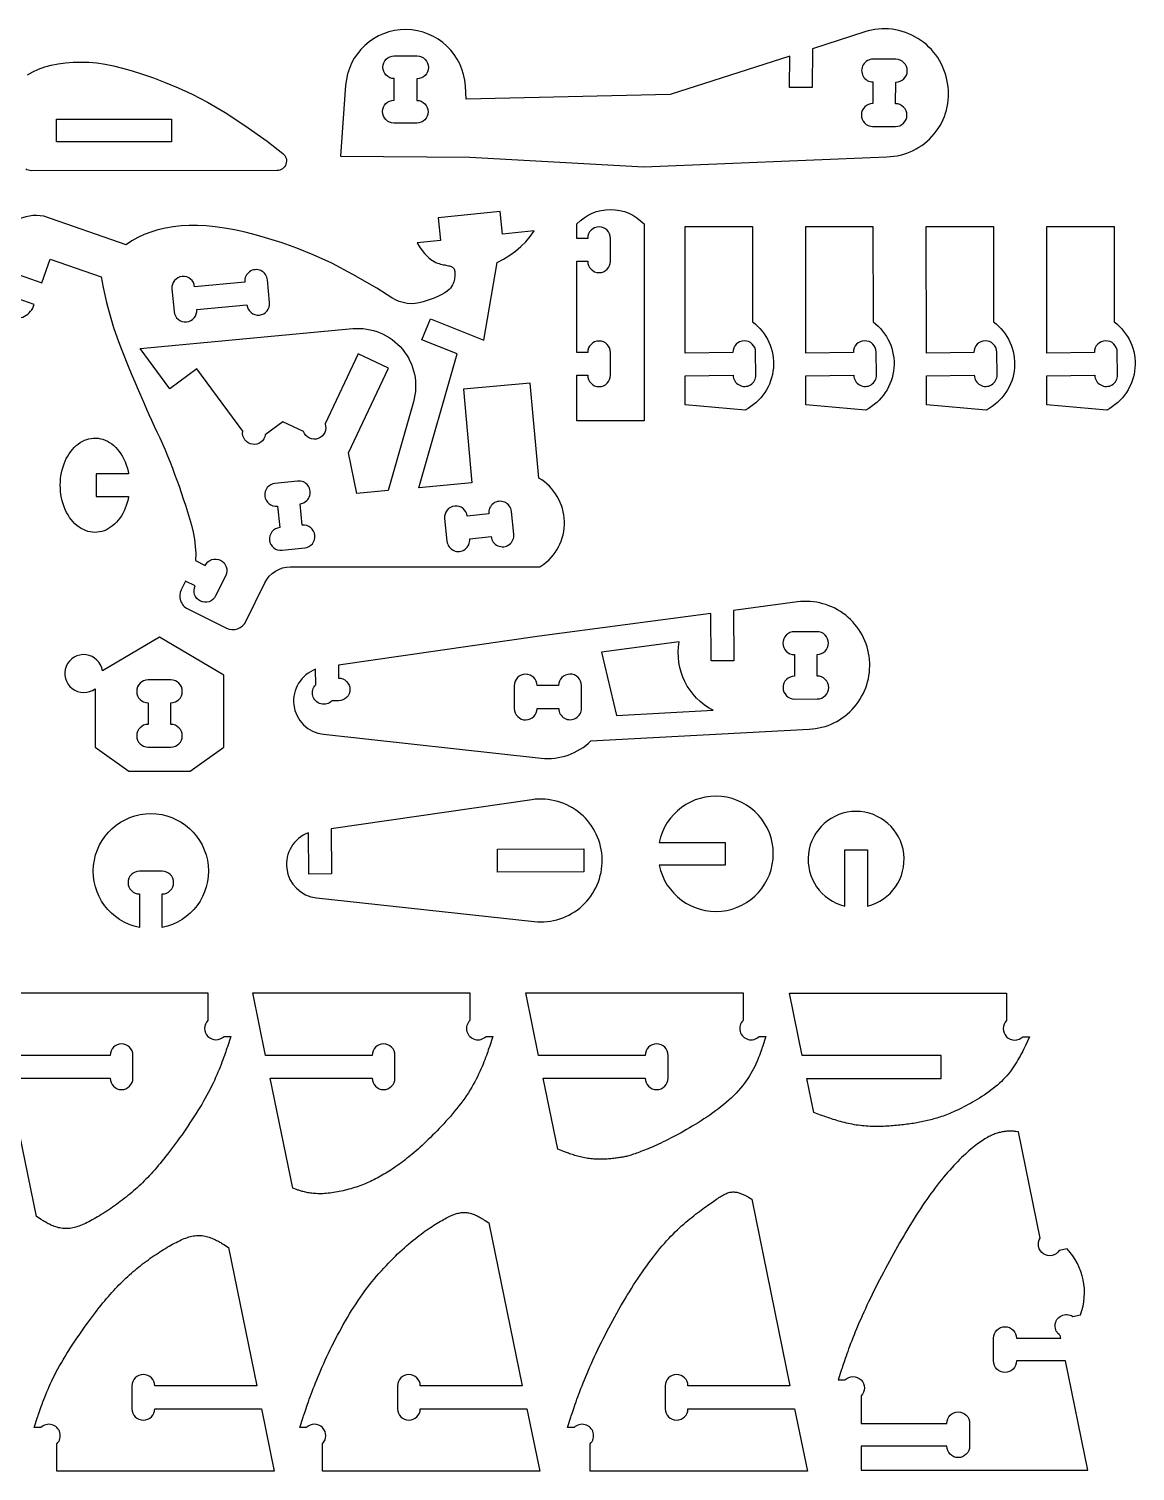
# Model space of a CAD drawing. Extents: x 824.8 to 835.8, y 6.9 to 14.4.
# Drawn here: x 832.724 to 835.752, y 6.933 to 10.879 of the extents above; entities that cross this region are included whole.
import ezdxf

# ---------------------------------------------------------------- set-up
doc = ezdxf.new("R2010")
doc.units = 0
doc.layers.add('EXTERNAL_CUT', color=1, linetype='CONTINUOUS')
doc.layers.add('INTERNAL_CUT', color=5, linetype='CONTINUOUS')

msp = doc.modelspace()

# ---------------------------------------------------------------- linework, layer by layer
at = {"layer": 'EXTERNAL_CUT', "flags": 128}
for points in [[(835.0728, 10.5288, 0.462339), (835.2386, 10.7296, 0.462339), (835.0118, 10.8701), (834.8693, 10.8242), (834.8685, 10.718), (834.8061, 10.7184), (834.8067, 10.8041), (834.4793, 10.6988), (833.9211, 10.6859), (833.919, 10.7219, 0.937775), (833.5913, 10.7242), (833.5774, 10.5298), (833.931, 10.5274), (834.407, 10.5007), (835.0728, 10.5288)], [(832.7203, 10.7527), (832.7348, 10.7609), (832.7506, 10.7681), (832.7676, 10.7742), (832.7857, 10.7792), (832.8048, 10.7831), (832.8246, 10.7858), (832.8452, 10.7874), (832.8664, 10.7878), (832.888, 10.7871), (832.91, 10.7851), (832.9327, 10.7819), (832.9562, 10.7774), (832.9809, 10.7714), (833.0072, 10.7639), (833.0352, 10.7548), (833.0652, 10.7441), (833.0976, 10.7316), (833.1325, 10.7171), (833.1708, 10.6995), (833.2133, 10.6775), (833.2611, 10.6496), (833.3152, 10.6145), (833.3764, 10.5708), (833.4191, 10.5377, -0.714484), (833.403, 10.4907), (832.7309, 10.4903, -0.155709), (832.7156, 10.4951)], [(832.6975, 10.2053), (832.7595, 10.1837), (832.7823, 10.2488), (832.9218, 10.2001), (832.9275, 10.1711), (832.9369, 10.13), (832.9465, 10.0936), (832.9562, 10.0616), (832.9657, 10.0332), (832.975, 10.0081), (832.9839, 9.9856), (832.9923, 9.9652), (833, 9.9465), (833.0072, 9.9291), (833.014, 9.9128), (833.0205, 9.8973), (833.0269, 9.8824), (833.0332, 9.8678), (833.0395, 9.8532), (833.0461, 9.8384), (833.053, 9.8233), (833.0602, 9.8077), (833.0675, 9.7918), (833.0749, 9.7757), (833.0823, 9.7593), (833.0897, 9.7429), (833.0969, 9.7264), (833.1039, 9.7099), (833.1106, 9.6934), (833.117, 9.677), (833.1232, 9.6606), (833.1293, 9.644), (833.1352, 9.6273), (833.141, 9.6103), (833.1468, 9.593), (833.1526, 9.5754), (833.1584, 9.5574), (833.164, 9.539), (833.1692, 9.5203), (833.1737, 9.5013), (833.1773, 9.4821), (833.1798, 9.4627), (833.1809, 9.4432), (833.1804, 9.4237), (833.2069, 9.4106, -0.414214), (833.2487, 9.4249, -0.414214), (833.2629, 9.3831), (833.2354, 9.3271, -0.414214), (833.1936, 9.3129, -0.414214), (833.1794, 9.3546), (833.1528, 9.3677), (833.1412, 9.3441, 0.414214), (833.1592, 9.2914), (833.2653, 9.2392, 0.414214), (833.3181, 9.2572), (833.3699, 9.3626, -0.286049), (833.4407, 9.4066), (834.1187, 9.4062, 0.145967), (834.1259, 9.4083, 0.55612), (834.1202, 9.6493), (834.0966, 9.9091), (833.9134, 9.8924), (833.9367, 9.6364), (833.7915, 9.6231), (833.8962, 9.9891), (833.8002, 10.0275), (833.8233, 10.0855), (833.9691, 10.0272), (834.0059, 10.2391), (834.0235, 10.2486), (834.0407, 10.2592), (834.0565, 10.2706), (834.071, 10.2828), (834.0843, 10.296), (834.0962, 10.3104), (834.1069, 10.326), (834.0204, 10.3172), (834.014, 10.3792), (833.8441, 10.3618), (833.8505, 10.2998), (833.7872, 10.2933), (833.7938, 10.2824), (833.8008, 10.2722), (833.8072, 10.2639), (833.8132, 10.2572), (833.8188, 10.2519), (833.8241, 10.2478), (833.8292, 10.2445), (833.8339, 10.2419), (833.8385, 10.2397), (833.8429, 10.2379), (833.8471, 10.2364), (833.8512, 10.2351), (833.8551, 10.2341), (833.8588, 10.2332), (833.8624, 10.2325), (833.8659, 10.2318), (833.8693, 10.2312), (833.8724, 10.2305), (833.8754, 10.2298), (833.8782, 10.229), (833.8808, 10.2281), (833.8831, 10.2269), (833.885, 10.2255), (833.8867, 10.2239), (833.888, 10.2219), (833.889, 10.2196), (833.8896, 10.2171), (833.8901, 10.2143), (833.8903, 10.2113), (833.8903, 10.2081), (833.8902, 10.2047), (833.8899, 10.2012), (833.8896, 10.1976), (833.8891, 10.1938), (833.8883, 10.1899), (833.8873, 10.186), (833.8858, 10.182), (833.8839, 10.1779), (833.8814, 10.1737), (833.8782, 10.1695), (833.8743, 10.1653), (833.8693, 10.161), (833.8629, 10.1565), (833.8546, 10.1517), (833.844, 10.1467), (833.8309, 10.1412), (833.8148, 10.1354), (833.8033, 10.1316, -0.224413), (833.7178, 10.1424), (833.6765, 10.1687), (833.611, 10.2068), (833.5534, 10.2371), (833.5026, 10.2607), (833.4576, 10.2789), (833.4174, 10.2931), (833.3809, 10.3044), (833.3472, 10.3139), (833.3159, 10.3219), (833.2868, 10.3285), (833.2595, 10.3336), (833.2337, 10.3373), (833.2093, 10.3397), (833.1858, 10.3409), (833.163, 10.3408), (833.1407, 10.3395), (833.1189, 10.337), (833.0978, 10.3334), (833.0774, 10.3286), (833.058, 10.3227), (833.0395, 10.3158), (833.0222, 10.3077), (833.0062, 10.2985), (832.9915, 10.2883), (832.9904, 10.2874), (832.7649, 10.3661, 0.333944), (832.636, 10.2999)], [(834.2241, 9.8061), (834.2241, 9.9309), (834.2537, 9.9309, 1), (834.3161, 9.9309), (834.3161, 9.9933, 1), (834.2537, 9.9933), (834.2241, 9.9933), (834.2241, 10.2429), (834.2537, 10.2429, 1), (834.3161, 10.2429), (834.3161, 10.3053, 1), (834.2537, 10.3053), (834.2241, 10.3053), (834.2241, 10.3448, -0.428571), (834.4081, 10.3448), (834.4081, 9.8061), (834.2241, 9.8061)], [(834.5208, 9.8496), (834.5208, 9.9289), (834.6519, 9.9309, 1), (834.7143, 9.9319), (834.7134, 9.9943, 1), (834.651, 9.9933), (834.5208, 9.9913), (834.5206, 10.3377), (834.7045, 10.3378), (834.7047, 10.0769, -0.55612), (834.6848, 9.8357), (834.5208, 9.8496)], [(834.8508, 9.8496), (834.8507, 9.9289), (834.9819, 9.9309, 1), (835.0443, 9.9319), (835.0433, 9.9943, 1), (834.9809, 9.9933), (834.8507, 9.9913), (834.8505, 10.3377), (835.0345, 10.3378), (835.0346, 10.0769, -0.55612), (835.0148, 9.8357), (834.8508, 9.8496)], [(835.1807, 9.8496), (835.1807, 9.9289), (835.3118, 9.9309, 1), (835.3742, 9.9319), (835.3732, 9.9943, 1), (835.3108, 9.9933), (835.1806, 9.9913), (835.1805, 10.3377), (835.3644, 10.3378), (835.3645, 10.0769, -0.55612), (835.3447, 9.8357), (835.1807, 9.8496)], [(835.5106, 9.8496), (835.5106, 9.9289), (835.6417, 9.9309, 1), (835.7041, 9.9319), (835.7031, 9.9943, 1), (835.6407, 9.9933), (835.5106, 9.9913), (835.5104, 10.3377), (835.6943, 10.3378), (835.6944, 10.0769, -0.55612), (835.6746, 9.8357), (835.5106, 9.8496)], [(832.6709, 10.0894, 0.432652), (832.7389, 10.1248), (832.6769, 10.1464)], [(833.0286, 10.0038), (833.6106, 10.0583, -0.527867), (833.7767, 9.8581), (833.7073, 9.6155), (833.6221, 9.6077), (833.5995, 9.7187), (833.7083, 9.9506), (833.6251, 9.9897), (833.535, 9.7978, -0.414214), (833.5162, 9.7578, -0.414214), (833.4763, 9.7766), (833.4192, 9.8034), (833.3714, 9.7681, -0.414214), (833.3359, 9.7419, -0.414214), (833.3097, 9.7774), (833.1839, 9.9481), (833.1099, 9.8936), (833.0286, 10.0038)], [(833.5306, 8.9485), (834.1265, 8.8834, 0.225057), (834.2626, 8.9306), (834.8599, 8.9623, 0.425796), (835.025, 9.1533, 0.425796), (834.8276, 9.3107), (834.653, 9.2875), (834.6536, 9.1495), (834.5912, 9.1492), (834.5906, 9.2793), (834.1217, 9.2171), (833.5714, 9.1373), (833.5716, 9.1024, -0.414214), (833.6029, 9.0714, -0.414214), (833.5718, 9.04), (833.5536, 9.04, -1), (833.5093, 9.0839), (833.5091, 9.1263, 0.793291), (833.5306, 8.9485)], [(832.9257, 9.1221, 0.76331), (832.8265, 9.1344, 0.76331), (832.9057, 9.0733), (832.9057, 8.9132), (832.998, 8.8475), (833.1655, 8.8475), (833.2578, 8.9132), (833.2578, 9.1102), (833.0818, 9.2144), (832.9257, 9.1221)], [(833.5112, 8.5011), (834.107, 8.436, 0.45175), (834.2934, 8.6061, 0.45175), (834.1012, 8.7695), (833.552, 8.6899), (833.5525, 8.5664), (833.4901, 8.5661), (833.4896, 8.6789, 0.793291), (833.5112, 8.5011)], [(834.4496, 8.6527), (834.6304, 8.6527), (834.6304, 8.5903), (834.4496, 8.5903, 0.905035), (834.7617, 8.6215, 0.905035), (834.4496, 8.6527)], [(833.0269, 8.4195, -0.905035), (833.0581, 8.7316, -0.905035), (833.0893, 8.4195), (833.0893, 8.5116, 0.414214), (833.1205, 8.5428, 0.414214), (833.0893, 8.574), (833.0269, 8.574, 0.414214), (832.9957, 8.5428, 0.414214), (833.0269, 8.5116), (833.0269, 8.4195)], [(834.9571, 8.4784), (834.9571, 8.6323), (835.0195, 8.6323), (835.0195, 8.4784, 0.886757), (834.9883, 8.7374, 0.886757), (834.9571, 8.4784)], [(832.6199, 8.2409), (833.2143, 8.2409), (833.2143, 8.1659, 1), (833.2584, 8.1218), (833.2767, 8.1218), (833.2675, 8.0936), (833.2662, 8.0894), (833.2647, 8.0849), (833.2631, 8.0801), (833.2613, 8.0749), (833.2594, 8.0695), (833.2574, 8.0637), (833.2552, 8.0577), (833.2528, 8.0514), (833.2503, 8.0449), (833.2477, 8.0382), (833.2449, 8.0312), (833.2419, 8.0241), (833.2388, 8.0167), (833.2354, 8.0092), (833.2319, 8.0015), (833.2283, 7.9937), (833.2244, 7.9857), (833.2203, 7.9777), (833.2161, 7.9695), (833.2116, 7.9612), (833.207, 7.9528), (833.2022, 7.9444), (833.1973, 7.936), (833.1922, 7.9275), (833.187, 7.9189), (833.1816, 7.9104), (833.1762, 7.9019), (833.1707, 7.8935), (833.1652, 7.8851), (833.1596, 7.8767), (833.1539, 7.8684), (833.1482, 7.8602), (833.1426, 7.8522), (833.1369, 7.8442), (833.1312, 7.8364), (833.1256, 7.8288), (833.1201, 7.8213), (833.1146, 7.814), (833.1092, 7.8069), (833.1039, 7.8), (833.0986, 7.7933), (833.0935, 7.7869), (833.0884, 7.7806), (833.0834, 7.7745), (833.0785, 7.7686), (833.0735, 7.7628), (833.0687, 7.7572), (833.0639, 7.7518), (833.0591, 7.7464), (833.0543, 7.7413), (833.0495, 7.7362), (833.0447, 7.7313), (833.0399, 7.7264), (833.0352, 7.7217), (833.0303, 7.7171), (833.0255, 7.7125), (833.0206, 7.708), (833.0157, 7.7036), (833.0107, 7.6992), (833.0057, 7.6949), (833.0006, 7.6906), (832.9955, 7.6864), (832.9903, 7.6822), (832.9851, 7.6781), (832.9799, 7.6741), (832.9746, 7.6701), (832.9694, 7.6662), (832.9641, 7.6623), (832.9588, 7.6586), (832.9536, 7.6549), (832.9483, 7.6512), (832.9431, 7.6477), (832.9379, 7.6442), (832.9327, 7.6409), (832.9275, 7.6376), (832.9224, 7.6344), (832.9174, 7.6313), (832.9124, 7.6283), (832.9075, 7.6254), (832.9026, 7.6226), (832.8978, 7.6199), (832.8931, 7.6174), (832.8884, 7.6149), (832.8838, 7.6126), (832.8793, 7.6104), (832.8748, 7.6083), (832.8704, 7.6064), (832.866, 7.6046), (832.8617, 7.603), (832.8574, 7.6015), (832.8532, 7.6002), (832.849, 7.5991), (832.8448, 7.5981), (832.8407, 7.5973), (832.8367, 7.5967), (832.8326, 7.5963), (832.8286, 7.596), (832.8246, 7.596), (832.8207, 7.5961), (832.8168, 7.5965), (832.8129, 7.597), (832.809, 7.5978), (832.8052, 7.5986), (832.8015, 7.5997), (832.7978, 7.6008), (832.7942, 7.6021), (832.7906, 7.6034), (832.7872, 7.6049), (832.7838, 7.6064), (832.7806, 7.6079), (832.7775, 7.6095), (832.7745, 7.6111), (832.7716, 7.6126), (832.7688, 7.6142), (832.7662, 7.6157), (832.7638, 7.6172), (832.7615, 7.6186), (832.7594, 7.6199), (832.7575, 7.6211), (832.7451, 7.6289)], [(833.9937, 8.1218), (833.9846, 8.0936), (833.9832, 8.0894), (833.9817, 8.0849), (833.9801, 8.0801), (833.9783, 8.075), (833.9764, 8.0696), (833.9743, 8.064), (833.9721, 8.0581), (833.9698, 8.052), (833.9672, 8.0457), (833.9645, 8.0392), (833.9616, 8.0325), (833.9586, 8.0257), (833.9553, 8.0188), (833.9519, 8.0117), (833.9483, 8.0046), (833.9444, 7.9973), (833.9404, 7.9901), (833.9362, 7.9827), (833.9317, 7.9754), (833.9271, 7.968), (833.9222, 7.9607), (833.9172, 7.9534), (833.9119, 7.9461), (833.9065, 7.9388), (833.901, 7.9316), (833.8954, 7.9244), (833.8896, 7.9173), (833.8838, 7.9102), (833.8778, 7.9032), (833.8718, 7.8963), (833.8658, 7.8896), (833.8597, 7.8829), (833.8536, 7.8763), (833.8475, 7.8698), (833.8414, 7.8635), (833.8354, 7.8573), (833.8294, 7.8513), (833.8234, 7.8455), (833.8175, 7.8398), (833.8118, 7.8342), (833.8061, 7.8289), (833.8005, 7.8237), (833.7949, 7.8187), (833.7895, 7.8138), (833.7841, 7.8091), (833.7788, 7.8045), (833.7736, 7.8001), (833.7684, 7.7958), (833.7633, 7.7917), (833.7582, 7.7877), (833.7532, 7.7838), (833.7483, 7.78), (833.7434, 7.7763), (833.7385, 7.7727), (833.7337, 7.7693), (833.7289, 7.7659), (833.7242, 7.7627), (833.7195, 7.7595), (833.7148, 7.7564), (833.7101, 7.7534), (833.7055, 7.7505), (833.7008, 7.7476), (833.6962, 7.7448), (833.6916, 7.7421), (833.687, 7.7395), (833.6824, 7.7369), (833.6778, 7.7344), (833.6732, 7.732), (833.6685, 7.7297), (833.6639, 7.7274), (833.6592, 7.7252), (833.6545, 7.723), (833.6498, 7.721), (833.645, 7.7189), (833.6402, 7.717), (833.6353, 7.7151), (833.6304, 7.7133), (833.6255, 7.7115), (833.6205, 7.7098), (833.6154, 7.7082), (833.6103, 7.7066), (833.6051, 7.705), (833.5999, 7.7036), (833.5947, 7.7022), (833.5895, 7.7009), (833.5843, 7.6996), (833.579, 7.6985), (833.5738, 7.6974), (833.5686, 7.6964), (833.5634, 7.6955), (833.5583, 7.6946), (833.5532, 7.6939), (833.5481, 7.6932), (833.5432, 7.6927), (833.5383, 7.6922), (833.5335, 7.6919), (833.5287, 7.6916), (833.5241, 7.6915), (833.5196, 7.6914), (833.5152, 7.6915), (833.5109, 7.6917), (833.5068, 7.6919), (833.5028, 7.6923), (833.4989, 7.6927), (833.4951, 7.6932), (833.4915, 7.6938), (833.488, 7.6944), (833.4846, 7.6951), (833.4814, 7.6957), (833.4783, 7.6965), (833.4753, 7.6972), (833.4725, 7.698), (833.4699, 7.6987), (833.4674, 7.6995), (833.465, 7.7002), (833.4628, 7.7009), (833.4608, 7.7016), (833.4589, 7.7022), (833.4572, 7.7028), (833.4463, 7.7065), (833.3846, 8.0077), (833.6638, 8.0077, 1), (833.7262, 8.0077), (833.7262, 8.0701, 1), (833.6638, 8.0701), (833.3719, 8.0701), (833.3369, 8.2409), (833.9313, 8.2409), (833.9313, 8.1659, 1), (833.9755, 8.1218), (833.9937, 8.1218)], [(834.1719, 7.8132), (834.1321, 8.0077), (834.4113, 8.0077, 1), (834.4737, 8.0077), (834.4737, 8.0701, 1), (834.4113, 8.0701), (834.1193, 8.0701), (834.0844, 8.2409), (834.6788, 8.2409), (834.6788, 8.1659, 1), (834.7229, 8.1218), (834.7412, 8.1218), (834.7321, 8.0936), (834.7307, 8.0895), (834.7292, 8.085), (834.7275, 8.0802), (834.7257, 8.0751), (834.7237, 8.0697), (834.7215, 8.0642), (834.7191, 8.0584), (834.7166, 8.0524), (834.7138, 8.0463), (834.7108, 8.04), (834.7076, 8.0336), (834.7041, 8.027), (834.7004, 8.0204), (834.6964, 8.0137), (834.6922, 8.007), (834.6876, 8.0003), (834.6828, 7.9936), (834.6777, 7.9869), (834.6722, 7.9802), (834.6664, 7.9736), (834.6604, 7.9671), (834.654, 7.9607), (834.6474, 7.9543), (834.6406, 7.9481), (834.6335, 7.9419), (834.6263, 7.9358), (834.6189, 7.9298), (834.6113, 7.9239), (834.6036, 7.9181), (834.5958, 7.9124), (834.5879, 7.9069), (834.58, 7.9014), (834.572, 7.8961), (834.564, 7.8909), (834.556, 7.8859), (834.5481, 7.8809), (834.5401, 7.8762), (834.5323, 7.8715), (834.5245, 7.867), (834.5169, 7.8627), (834.5093, 7.8585), (834.5019, 7.8544), (834.4946, 7.8505), (834.4875, 7.8468), (834.4805, 7.8432), (834.4736, 7.8397), (834.4669, 7.8364), (834.4603, 7.8332), (834.4539, 7.8301), (834.4477, 7.8272), (834.4416, 7.8244), (834.4357, 7.8218), (834.4299, 7.8193), (834.4244, 7.8169), (834.419, 7.8146), (834.4138, 7.8125), (834.4089, 7.8104), (834.4041, 7.8085), (834.3995, 7.8068), (834.3951, 7.8051), (834.391, 7.8036), (834.387, 7.8021), (834.3832, 7.8008), (834.3795, 7.7995), (834.3759, 7.7984), (834.3725, 7.7973), (834.3692, 7.7963), (834.366, 7.7954), (834.3628, 7.7946), (834.3597, 7.7938), (834.3567, 7.7931), (834.3536, 7.7925), (834.3506, 7.7919), (834.3476, 7.7913), (834.3446, 7.7908), (834.3415, 7.7903), (834.3384, 7.7898), (834.3352, 7.7893), (834.332, 7.7889), (834.3286, 7.7885), (834.3252, 7.7881), (834.3217, 7.7877), (834.3181, 7.7873), (834.3145, 7.787), (834.3107, 7.7867), (834.3069, 7.7864), (834.3031, 7.7862), (834.2992, 7.786), (834.2952, 7.7859), (834.2912, 7.7858), (834.2872, 7.7858), (834.2831, 7.7858), (834.279, 7.7859), (834.2749, 7.7861), (834.2708, 7.7864), (834.2666, 7.7867), (834.2625, 7.7871), (834.2583, 7.7876), (834.2541, 7.7882), (834.25, 7.7888), (834.2459, 7.7896), (834.2417, 7.7904), (834.2377, 7.7913), (834.2337, 7.7923), (834.2297, 7.7933), (834.2258, 7.7943), (834.222, 7.7954), (834.2182, 7.7965), (834.2146, 7.7977), (834.211, 7.7988), (834.2076, 7.7999), (834.2043, 7.8011), (834.2011, 7.8022), (834.1981, 7.8033), (834.1953, 7.8043), (834.1926, 7.8053), (834.19, 7.8063), (834.1877, 7.8071), (834.1856, 7.808), (834.1719, 7.8132)], [(834.8726, 7.9134), (834.8534, 8.0071), (835.2213, 8.0071), (835.2213, 8.0695), (834.8407, 8.0695), (834.8057, 8.2403), (835.4001, 8.2403), (835.4001, 8.1653, 0.414214), (835.4001, 8.1212, 0.414214), (835.4443, 8.1212), (835.4625, 8.1212), (835.4516, 8.0973), (835.45, 8.0937), (835.4482, 8.0899), (835.4463, 8.0859), (835.4442, 8.0816), (835.4419, 8.0771), (835.4395, 8.0724), (835.4369, 8.0676), (835.4341, 8.0626), (835.4312, 8.0575), (835.4281, 8.0522), (835.4248, 8.0469), (835.4213, 8.0416), (835.4176, 8.0361), (835.4137, 8.0307), (835.4096, 8.0253), (835.4053, 8.0198), (835.4007, 8.0145), (835.396, 8.0091), (835.3911, 8.0039), (835.3859, 7.9987), (835.3805, 7.9937), (835.3749, 7.9887), (835.3692, 7.9839), (835.3634, 7.9792), (835.3574, 7.9746), (835.3513, 7.9701), (835.3451, 7.9657), (835.3388, 7.9614), (835.3325, 7.9573), (835.3262, 7.9533), (835.3199, 7.9494), (835.3136, 7.9456), (835.3073, 7.942), (835.301, 7.9385), (835.2949, 7.9352), (835.2888, 7.9319), (835.2828, 7.9289), (835.277, 7.9259), (835.2713, 7.9232), (835.2658, 7.9205), (835.2604, 7.918), (835.2552, 7.9157), (835.2501, 7.9135), (835.2452, 7.9114), (835.2404, 7.9094), (835.2356, 7.9075), (835.231, 7.9058), (835.2265, 7.9041), (835.2221, 7.9026), (835.2177, 7.9011), (835.2134, 7.8997), (835.2091, 7.8984), (835.2049, 7.8972), (835.2007, 7.896), (835.1965, 7.8948), (835.1924, 7.8938), (835.1882, 7.8927), (835.184, 7.8918), (835.1798, 7.8908), (835.1756, 7.8899), (835.1714, 7.889), (835.1671, 7.8881), (835.1628, 7.8872), (835.1584, 7.8864), (835.1541, 7.8856), (835.1496, 7.8849), (835.1452, 7.8841), (835.1407, 7.8834), (835.1362, 7.8827), (835.1317, 7.8821), (835.1271, 7.8814), (835.1224, 7.8808), (835.1178, 7.8803), (835.1131, 7.8797), (835.1083, 7.8792), (835.1035, 7.8787), (835.0987, 7.8782), (835.0938, 7.8778), (835.0889, 7.8774), (835.0839, 7.877), (835.0789, 7.8767), (835.0739, 7.8764), (835.0688, 7.8761), (835.0637, 7.8759), (835.0585, 7.8757), (835.0533, 7.8756), (835.0481, 7.8755), (835.0428, 7.8755), (835.0375, 7.8756), (835.0322, 7.8757), (835.0269, 7.8759), (835.0215, 7.8761), (835.0161, 7.8765), (835.0107, 7.8769), (835.0053, 7.8774), (834.9999, 7.878), (834.9944, 7.8787), (834.9889, 7.8795), (834.9835, 7.8804), (834.978, 7.8814), (834.9725, 7.8825), (834.967, 7.8837), (834.9616, 7.8849), (834.9562, 7.8863), (834.9509, 7.8876), (834.9457, 7.8891), (834.9405, 7.8905), (834.9355, 7.892), (834.9306, 7.8935), (834.9258, 7.8949), (834.9212, 7.8964), (834.9167, 7.8979), (834.9124, 7.8993), (834.9083, 7.9007), (834.9044, 7.9021), (834.9007, 7.9033), (834.8973, 7.9046), (834.8941, 7.9057), (834.8912, 7.9068), (834.8726, 7.9134)], [(832.7451, 7.6289), (832.6676, 8.0077), (832.9467, 8.0077, 1), (833.0091, 8.0077), (833.0091, 8.0701, 1), (832.9467, 8.0701), (832.6548, 8.0701)], [(835.4329, 7.8612), (835.4255, 7.8619), (835.4244, 7.862), (835.4231, 7.8621), (835.4218, 7.8622), (835.4203, 7.8624), (835.4187, 7.8625), (835.4171, 7.8626), (835.4153, 7.8626), (835.4135, 7.8627), (835.4115, 7.8627), (835.4095, 7.8627), (835.4074, 7.8627), (835.4053, 7.8626), (835.403, 7.8625), (835.4007, 7.8623), (835.3983, 7.8621), (835.3958, 7.8618), (835.3933, 7.8615), (835.3907, 7.8611), (835.3881, 7.8607), (835.3854, 7.8601), (835.3827, 7.8595), (835.3799, 7.8588), (835.377, 7.858), (835.3741, 7.8571), (835.3711, 7.8562), (835.368, 7.8551), (835.3649, 7.8538), (835.3617, 7.8525), (835.3584, 7.851), (835.355, 7.8494), (835.3516, 7.8477), (835.348, 7.8458), (835.3444, 7.8437), (835.3407, 7.8415), (835.3368, 7.8391), (835.3329, 7.8365), (835.3288, 7.8338), (835.3247, 7.8309), (835.3204, 7.8277), (835.316, 7.8244), (835.3115, 7.8208), (835.3069, 7.8171), (835.3021, 7.8131), (835.2973, 7.809), (835.2924, 7.8046), (835.2873, 7.8), (835.2822, 7.7953), (835.277, 7.7903), (835.2717, 7.7851), (835.2664, 7.7797), (835.261, 7.7741), (835.2555, 7.7684), (835.25, 7.7624), (835.2444, 7.7562), (835.2388, 7.7499), (835.2332, 7.7433), (835.2275, 7.7365), (835.2218, 7.7296), (835.2161, 7.7225), (835.2103, 7.7151), (835.2046, 7.7076), (835.1989, 7.6999), (835.1931, 7.6921), (835.1874, 7.684), (835.1816, 7.6758), (835.1759, 7.6675), (835.1701, 7.6589), (835.1644, 7.6503), (835.1586, 7.6415), (835.1529, 7.6325), (835.1472, 7.6235), (835.1414, 7.6143), (835.1357, 7.605), (835.13, 7.5956), (835.1243, 7.586), (835.1187, 7.5764), (835.113, 7.5667), (835.1074, 7.5569), (835.1017, 7.5471), (835.0961, 7.5371), (835.0905, 7.5271), (835.085, 7.517), (835.0794, 7.5069), (835.074, 7.4968), (835.0685, 7.4866), (835.0631, 7.4764), (835.0578, 7.4663), (835.0525, 7.4561), (835.0473, 7.446), (835.0422, 7.4359), (835.0372, 7.4258), (835.0323, 7.4159), (835.0274, 7.406), (835.0227, 7.3961), (835.0181, 7.3864), (835.0136, 7.3768), (835.0092, 7.3673), (835.005, 7.3579), (835.0009, 7.3487), (834.9969, 7.3397), (834.9931, 7.3308), (834.9895, 7.322), (834.9859, 7.3135), (834.9826, 7.3052), (834.9794, 7.297), (834.9763, 7.2891), (834.9733, 7.2815), (834.9705, 7.274), (834.9679, 7.2668), (834.9654, 7.2599), (834.963, 7.2532), (834.9607, 7.2468), (834.9586, 7.2407), (834.9566, 7.2348), (834.9548, 7.2293), (834.953, 7.2241), (834.9514, 7.2193), (834.9499, 7.2147), (834.9486, 7.2105), (834.9394, 7.1823), (834.9577, 7.1823, -1), (835.0018, 7.1382), (835.0018, 7.0633), (835.2366, 7.0633, -1), (835.299, 7.0633), (835.299, 7.0009, -1), (835.2366, 7.0009), (835.0018, 7.0009), (835.0018, 6.9352), (835.6225, 6.9352), (835.5613, 7.234), (835.427, 7.234, -1), (835.3646, 7.234), (835.3646, 7.2964, -1), (835.427, 7.2964), (835.5485, 7.2964), (835.547, 7.3038, -1), (835.5814, 7.3559), (835.6025, 7.3602, 0.285714), (835.5656, 7.5404), (835.5445, 7.536, -0.414214), (835.5013, 7.5272, -0.414214), (835.4924, 7.5704), (835.4329, 7.8612)], [(834.7028, 7.6764), (834.8073, 7.1657), (834.5282, 7.1657, 1), (834.4658, 7.1657), (834.4658, 7.1033, 1), (834.5282, 7.1033), (834.8201, 7.1033), (834.8551, 6.9325), (834.2606, 6.9325), (834.2606, 7.0075, 1), (834.2165, 7.0516), (834.1982, 7.0516), (834.2074, 7.0798), (834.2087, 7.084), (834.2102, 7.0885), (834.2118, 7.0934), (834.2136, 7.0986), (834.2154, 7.1041), (834.2174, 7.1099), (834.2195, 7.116), (834.2218, 7.1224), (834.2242, 7.1291), (834.2267, 7.1361), (834.2294, 7.1433), (834.2322, 7.1507), (834.2351, 7.1584), (834.2382, 7.1663), (834.2414, 7.1744), (834.2448, 7.1828), (834.2483, 7.1913), (834.2519, 7.2), (834.2557, 7.2089), (834.2597, 7.218), (834.2638, 7.2272), (834.268, 7.2366), (834.2724, 7.246), (834.2769, 7.2556), (834.2816, 7.2653), (834.2863, 7.2751), (834.2912, 7.285), (834.2961, 7.2949), (834.3012, 7.3049), (834.3064, 7.3149), (834.3116, 7.3249), (834.3169, 7.3349), (834.3224, 7.3449), (834.3278, 7.3549), (834.3334, 7.3649), (834.339, 7.3748), (834.3447, 7.3847), (834.3504, 7.3945), (834.3561, 7.4042), (834.3619, 7.4138), (834.3678, 7.4233), (834.3736, 7.4327), (834.3795, 7.4419), (834.3854, 7.4511), (834.3914, 7.4601), (834.3973, 7.4689), (834.4033, 7.4777), (834.4093, 7.4862), (834.4153, 7.4947), (834.4214, 7.5029), (834.4274, 7.511), (834.4334, 7.5189), (834.4395, 7.5266), (834.4455, 7.5342), (834.4515, 7.5415), (834.4575, 7.5487), (834.4635, 7.5556), (834.4695, 7.5623), (834.4755, 7.5688), (834.4815, 7.5751), (834.4874, 7.5812), (834.4933, 7.587), (834.4992, 7.5927), (834.505, 7.5981), (834.5108, 7.6034), (834.5165, 7.6084), (834.5222, 7.6133), (834.5277, 7.618), (834.5332, 7.6225), (834.5387, 7.6269), (834.544, 7.6311), (834.5492, 7.6352), (834.5544, 7.6391), (834.5594, 7.6429), (834.5643, 7.6465), (834.5691, 7.65), (834.5737, 7.6534), (834.5783, 7.6567), (834.5826, 7.6598), (834.5869, 7.6629), (834.591, 7.6659), (834.5949, 7.6687), (834.5987, 7.6715), (834.6025, 7.6741), (834.606, 7.6766), (834.6095, 7.6789), (834.6129, 7.6812), (834.6162, 7.6833), (834.6194, 7.6852), (834.6226, 7.687), (834.6257, 7.6887), (834.6287, 7.6902), (834.6316, 7.6916), (834.6345, 7.6928), (834.6374, 7.6938), (834.6402, 7.6947), (834.643, 7.6954), (834.6458, 7.6959), (834.6485, 7.6962), (834.6513, 7.6964), (834.654, 7.6964), (834.6567, 7.6962), (834.6594, 7.6959), (834.6621, 7.6954), (834.6647, 7.6948), (834.6673, 7.6942), (834.6698, 7.6934), (834.6723, 7.6925), (834.6747, 7.6916), (834.677, 7.6906), (834.6793, 7.6896), (834.6815, 7.6886), (834.6835, 7.6875), (834.6855, 7.6865), (834.6874, 7.6855), (834.6892, 7.6845), (834.6909, 7.6835), (834.6924, 7.6826), (834.6938, 7.6817), (834.7028, 7.6764)], [(833.9834, 7.6118), (834.0747, 7.1657), (833.7955, 7.1657, 1), (833.7331, 7.1657), (833.7331, 7.1033, 1), (833.7955, 7.1033), (834.0875, 7.1033), (834.1224, 6.9325), (833.528, 6.9325), (833.528, 7.0075, 1), (833.4839, 7.0516), (833.4656, 7.0516), (833.4748, 7.0798), (833.4761, 7.084), (833.4776, 7.0885), (833.4792, 7.0934), (833.481, 7.0986), (833.4828, 7.1041), (833.4848, 7.1099), (833.4869, 7.116), (833.4892, 7.1224), (833.4916, 7.1291), (833.4941, 7.1361), (833.4967, 7.1433), (833.4995, 7.1507), (833.5025, 7.1584), (833.5056, 7.1663), (833.5088, 7.1744), (833.5121, 7.1828), (833.5156, 7.1913), (833.5193, 7.2), (833.5231, 7.2089), (833.5271, 7.218), (833.5312, 7.2272), (833.5354, 7.2365), (833.5398, 7.246), (833.5443, 7.2556), (833.549, 7.2652), (833.5538, 7.2749), (833.5587, 7.2847), (833.5637, 7.2945), (833.5688, 7.3043), (833.5741, 7.3141), (833.5795, 7.3239), (833.5849, 7.3337), (833.5905, 7.3434), (833.5961, 7.353), (833.6019, 7.3626), (833.6077, 7.372), (833.6136, 7.3814), (833.6196, 7.3906), (833.6257, 7.3996), (833.6318, 7.4085), (833.638, 7.4172), (833.6442, 7.4257), (833.6506, 7.4341), (833.6569, 7.4423), (833.6633, 7.4503), (833.6697, 7.4582), (833.6761, 7.4658), (833.6825, 7.4733), (833.689, 7.4806), (833.6954, 7.4878), (833.7018, 7.4947), (833.7082, 7.5015), (833.7146, 7.5081), (833.721, 7.5145), (833.7273, 7.5207), (833.7335, 7.5268), (833.7397, 7.5326), (833.7459, 7.5383), (833.752, 7.5438), (833.758, 7.5491), (833.7639, 7.5542), (833.7697, 7.5591), (833.7755, 7.5638), (833.7812, 7.5684), (833.7868, 7.5728), (833.7923, 7.577), (833.7977, 7.5811), (833.803, 7.585), (833.8082, 7.5888), (833.8134, 7.5924), (833.8184, 7.5958), (833.8233, 7.5992), (833.8282, 7.6023), (833.8329, 7.6054), (833.8375, 7.6083), (833.842, 7.611), (833.8465, 7.6137), (833.8508, 7.6162), (833.855, 7.6186), (833.859, 7.6209), (833.863, 7.6231), (833.8669, 7.6252), (833.8706, 7.6271), (833.8743, 7.6289), (833.8779, 7.6306), (833.8814, 7.6322), (833.8849, 7.6336), (833.8882, 7.6349), (833.8916, 7.6361), (833.8948, 7.6371), (833.898, 7.638), (833.9012, 7.6388), (833.9043, 7.6394), (833.9074, 7.6399), (833.9105, 7.6402), (833.9135, 7.6404), (833.9166, 7.6404), (833.9196, 7.6403), (833.9226, 7.64), (833.9256, 7.6395), (833.9286, 7.639), (833.9316, 7.6382), (833.9346, 7.6374), (833.9376, 7.6365), (833.9405, 7.6354), (833.9434, 7.6343), (833.9462, 7.6331), (833.949, 7.6319), (833.9516, 7.6306), (833.9543, 7.6293), (833.9568, 7.628), (833.9593, 7.6267), (833.9616, 7.6253), (833.9639, 7.624), (833.966, 7.6228), (833.968, 7.6215), (833.9699, 7.6204), (833.9716, 7.6193), (833.9732, 7.6183), (833.9834, 7.6118)], [(833.2704, 7.5445), (833.3479, 7.1657), (833.0688, 7.1657, 1), (833.0064, 7.1657), (833.0064, 7.1033, 1), (833.0688, 7.1033), (833.3607, 7.1033), (833.3957, 6.9325), (832.8012, 6.9325), (832.8012, 7.0075, 1), (832.7571, 7.0516), (832.7388, 7.0516), (832.748, 7.0798), (832.7493, 7.084), (832.7508, 7.0885), (832.7525, 7.0933), (832.7542, 7.0985), (832.7561, 7.104), (832.7582, 7.1097), (832.7603, 7.1157), (832.7627, 7.122), (832.7652, 7.1285), (832.7678, 7.1352), (832.7706, 7.1422), (832.7736, 7.1493), (832.7768, 7.1567), (832.7801, 7.1642), (832.7836, 7.1719), (832.7873, 7.1797), (832.7911, 7.1877), (832.7952, 7.1958), (832.7994, 7.2039), (832.8039, 7.2122), (832.8085, 7.2206), (832.8133, 7.229), (832.8182, 7.2375), (832.8233, 7.246), (832.8285, 7.2545), (832.8339, 7.263), (832.8393, 7.2715), (832.8448, 7.2799), (832.8503, 7.2884), (832.8559, 7.2967), (832.8616, 7.305), (832.8673, 7.3132), (832.8729, 7.3212), (832.8786, 7.3292), (832.8843, 7.337), (832.8899, 7.3447), (832.8954, 7.3521), (832.9009, 7.3594), (832.9063, 7.3665), (832.9116, 7.3734), (832.9169, 7.3801), (832.922, 7.3866), (832.9271, 7.3928), (832.9321, 7.3989), (832.9371, 7.4049), (832.942, 7.4106), (832.9468, 7.4162), (832.9517, 7.4217), (832.9565, 7.427), (832.9612, 7.4321), (832.966, 7.4372), (832.9708, 7.4421), (832.9756, 7.447), (832.9804, 7.4517), (832.9852, 7.4564), (832.99, 7.4609), (832.9949, 7.4654), (832.9998, 7.4698), (833.0048, 7.4742), (833.0098, 7.4785), (833.0149, 7.4828), (833.02, 7.487), (833.0252, 7.4912), (833.0304, 7.4953), (833.0356, 7.4993), (833.0409, 7.5033), (833.0461, 7.5072), (833.0514, 7.5111), (833.0567, 7.5149), (833.0619, 7.5186), (833.0672, 7.5222), (833.0724, 7.5257), (833.0777, 7.5292), (833.0828, 7.5325), (833.088, 7.5358), (833.0931, 7.539), (833.0981, 7.5421), (833.1031, 7.5451), (833.108, 7.548), (833.1129, 7.5508), (833.1177, 7.5535), (833.1224, 7.556), (833.1271, 7.5585), (833.1317, 7.5608), (833.1362, 7.563), (833.1407, 7.5651), (833.1451, 7.567), (833.1495, 7.5688), (833.1538, 7.5704), (833.1581, 7.5719), (833.1623, 7.5732), (833.1665, 7.5743), (833.1707, 7.5753), (833.1748, 7.5761), (833.1788, 7.5767), (833.1829, 7.5772), (833.1869, 7.5774), (833.1909, 7.5774), (833.1948, 7.5773), (833.1988, 7.5769), (833.2026, 7.5764), (833.2065, 7.5757), (833.2103, 7.5748), (833.2141, 7.5737), (833.2177, 7.5726), (833.2213, 7.5713), (833.2249, 7.57), (833.2283, 7.5685), (833.2317, 7.567), (833.2349, 7.5655), (833.238, 7.5639), (833.241, 7.5624), (833.2439, 7.5608), (833.2467, 7.5592), (833.2493, 7.5577), (833.2517, 7.5562), (833.254, 7.5548), (833.2561, 7.5535), (833.258, 7.5523), (833.2704, 7.5445)]]:
    msp.add_lwpolyline(points, format="xyb", dxfattribs=at)
msp.add_lwpolyline([(832.9082, 9.6612), (832.9082, 9.5988), (832.9974, 9.5988), (832.9956, 9.5906), (832.9935, 9.5825), (832.991, 9.5747), (832.9882, 9.5671), (832.9849, 9.5598), (832.9813, 9.5529), (832.9774, 9.5462), (832.9732, 9.5399), (832.9687, 9.534), (832.9639, 9.5285), (832.9588, 9.5235), (832.9535, 9.5189), (832.948, 9.5148), (832.9422, 9.5112), (832.9363, 9.5081), (832.9303, 9.5055), (832.9241, 9.5035), (832.9178, 9.5021), (832.9115, 9.5012), (832.9051, 9.501), (832.8987, 9.5013), (832.8923, 9.5022), (832.8859, 9.5037), (832.8797, 9.5057), (832.8735, 9.5084), (832.8675, 9.5116), (832.8616, 9.5154), (832.856, 9.5197), (832.8505, 9.5245), (832.8453, 9.5299), (832.8404, 9.5357), (832.8358, 9.542), (832.8315, 9.5487), (832.8276, 9.5557), (832.824, 9.5632), (832.8208, 9.5709), (832.818, 9.5789), (832.8157, 9.5871), (832.8137, 9.5956), (832.8122, 9.6041), (832.8111, 9.6128), (832.8105, 9.6215), (832.8103, 9.6301), (832.8105, 9.6388), (832.8112, 9.6474), (832.8122, 9.6559), (832.8137, 9.6642), (832.8156, 9.6724), (832.8178, 9.6804), (832.8205, 9.6881), (832.8235, 9.6956), (832.8268, 9.7028), (832.8305, 9.7096), (832.8346, 9.7162), (832.8389, 9.7223), (832.8436, 9.7281), (832.8485, 9.7334), (832.8536, 9.7383), (832.859, 9.7427), (832.8646, 9.7466), (832.8704, 9.75), (832.8764, 9.7529), (832.8825, 9.7552), (832.8887, 9.757), (832.895, 9.7582), (832.9014, 9.7589), (832.9078, 9.7589), (832.9142, 9.7584), (832.9206, 9.7573), (832.9269, 9.7556), (832.9331, 9.7533), (832.9392, 9.7504), (832.9452, 9.747), (832.951, 9.743), (832.9566, 9.7385), (832.9619, 9.7335), (832.967, 9.7279), (832.9718, 9.7219), (832.9763, 9.7155), (832.9805, 9.7087), (832.9843, 9.7015), (832.9877, 9.6939), (832.9907, 9.6861), (832.9934, 9.678), (832.9956, 9.6696), (832.9974, 9.6612), (832.9082, 9.6612)], dxfattribs=at)
at = {"layer": 'INTERNAL_CUT', "flags": 128}
for points in [[(833.7862, 10.7002), (833.7861, 10.6828, -1), (833.7857, 10.6204), (833.7233, 10.6208, -1), (833.7237, 10.6832), (833.7241, 10.7423, -1), (833.7245, 10.8047), (833.7869, 10.8043, -1), (833.7865, 10.7419), (833.7862, 10.7002)], [(835.0336, 10.6117), (835.096, 10.6113, 0.414214), (835.1274, 10.6423, 0.414214), (835.0965, 10.6737), (835.0969, 10.7328, 0.414214), (835.1283, 10.7638, 0.414214), (835.0973, 10.7952), (835.0349, 10.7956, 1), (835.0345, 10.7332), (835.0341, 10.6741, 1), (835.0336, 10.6117)], [(833.1217, 10.1049, 1), (833.1838, 10.1107), (833.3212, 10.1236, 1), (833.3833, 10.1294), (833.3775, 10.1915, 1), (833.3154, 10.1857), (833.178, 10.1728, 1), (833.1159, 10.167), (833.1217, 10.1049)], [(833.4173, 9.4519), (833.4793, 9.4584, 0.414214), (833.507, 9.4928, 0.414214), (833.4727, 9.5205), (833.4665, 9.5793, 1), (833.4599, 9.6413), (833.3979, 9.6347, 0.414214), (833.3701, 9.6004, 0.414214), (833.4044, 9.5727), (833.4107, 9.5139, 0.414214), (833.3829, 9.4796, 0.414214), (833.4173, 9.4519)], [(833.8686, 9.4766, 1), (833.9307, 9.4832), (833.9895, 9.4895, 1), (834.0515, 9.496), (834.0449, 9.5581, 1), (833.9829, 9.5515), (833.9241, 9.5453, 1), (833.8621, 9.5387), (833.8686, 9.4766)], [(834.3328, 9.0001), (834.5969, 9.0141, -0.331221), (834.5045, 9.2016), (834.2911, 9.1733), (834.3328, 9.0001)], [(834.8198, 9.045), (834.8822, 9.0453, 0.414214), (834.9133, 9.0766, 0.414214), (834.882, 9.1077), (834.8817, 9.1668, 0.414214), (834.9128, 9.1981, 0.414214), (834.8815, 9.2292), (834.8191, 9.229, 0.414214), (834.788, 9.1976, 0.414214), (834.8193, 9.1666), (834.8196, 9.1074, 0.414214), (834.7885, 9.0761, 0.414214), (834.8198, 9.045)], [(833.0506, 9.0971, 1), (833.0506, 9.0347), (833.0506, 8.9756, 1), (833.0506, 8.9132), (833.113, 8.9132, 1), (833.113, 8.9756), (833.113, 9.0347, 1), (833.113, 9.0971), (833.0506, 9.0971)], [(834.0529, 9.019, 1), (834.1153, 9.0192), (834.1745, 9.0194, 1), (834.2369, 9.0197), (834.2366, 9.0821, 1), (834.1742, 9.0818), (834.1151, 9.0816, 1), (834.0527, 9.0814), (834.0529, 9.019)]]:
    msp.add_lwpolyline(points, format="xyb", dxfattribs=at)
for points in [[(832.7996, 10.5692), (832.7996, 10.6316), (833.1149, 10.6317), (833.1149, 10.5693), (832.7996, 10.5692)], [(834.0072, 8.5715), (834.0069, 8.6339), (834.2434, 8.6348), (834.2436, 8.5724), (834.0072, 8.5715)]]:
    msp.add_lwpolyline(points, dxfattribs=at)

doc.saveas('drawing.dxf')
